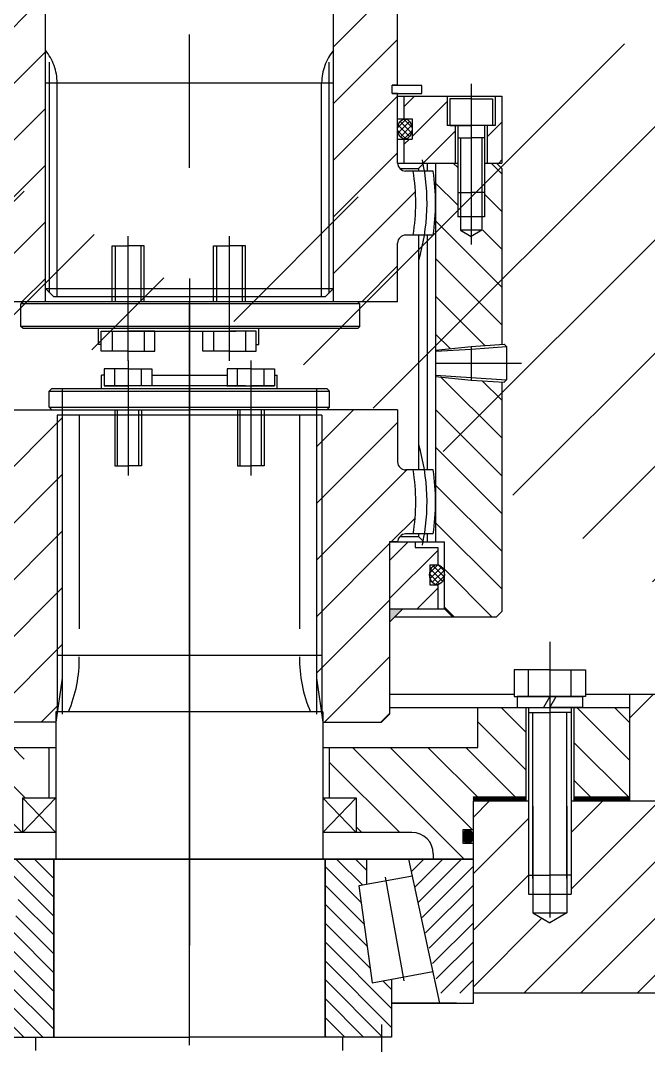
# Model space of a CAD drawing. Header units: millimetres. Extents: x 0 to 8400, y -232 to 5940.
# Drawn here: x 3900.8 to 4136.1, y 3580.1 to 3964.2 of the extents above; entities that cross this region are included whole.
import ezdxf

# ---------------------------------------------------------------- set-up
doc = ezdxf.new("R2010")
doc.units = ezdxf.units.MM
doc.header["$LTSCALE"] = 200
for name, pattern in [('F', [0.75, 0.5, -0.25]), ('G', [2, 1.25, -0.25, 0.25, -0.25]), ('K', [2.5, 1.25, -0.25, 0.25, -0.25, 0.25, -0.25])]:
    doc.linetypes.add(name, pattern=pattern)
for name, color, linetype in [('01', 7, 'Continuous'), ('02', 1, 'Continuous'), ('04', 2, 'F'), ('05', 4, 'G'), ('07', 6, 'K'), ('08', 1, 'Continuous'), ('11', 3, 'Continuous'), ('INTE_THICK', 7, 'Continuous'), ('THICK', 7, 'Continuous'), ('THIN', 1, 'Continuous')]:
    doc.layers.add(name, color=color, linetype=linetype)

# ---------------------------------------------------------------- blocks, each defined once
blk = doc.blocks.new('*U81', base_point=(-3575.81, 5317.09))
at = {"layer": '01'}
for p, q in [((-3582.21, 5317.09), (-3582.21, 5277.09)), ((-3569.41, 5317.09), (-3569.41, 5277.09)), ((-3567.81, 5284.09), (-3583.81, 5284.09)), ((-3569.41, 5277.09), (-3582.21, 5277.09)), ((-3582.21, 5277.09), (-3575.81, 5273.4)), ((-3569.41, 5277.09), (-3575.81, 5273.4))]:
    blk.add_line(p, q, dxfattribs=at)
at = {"layer": '02'}
for p, q in [((-3583.81, 5317.09), (-3583.81, 5284.09)), ((-3567.81, 5317.09), (-3567.81, 5284.09))]:
    blk.add_line(p, q, dxfattribs=at)
blk = doc.blocks.new('01001')
at = {"layer": '02', "linetype": 'Continuous'}
h = blk.add_hatch(dxfattribs=at)
h.set_pattern_fill('_USER', color=1, scale=10, angle=135, style=0, pattern_type=0)
h.set_pattern_definition([(135, (4698.081, -304.572), (-7.071068, -7.071068), [])])
h.paths.add_polyline_path([(9001.36, 3409.28), (9022.36, 3409.28), (9022.36, 3443.96), (9001.36, 3443.96)])
h.paths.add_polyline_path([(9052.62, 3409.28), (9060, 3409.28), (9060, 3398.54), (9060.28, 3398.13), (9064, 3398.13), (9064, 3393.13), (9060, 3393.13), (9060, 3387.13), (9075, 3387.13), (9075, 3388.85, -0.424608), (9082.99, 3397.13), (9103.86, 3397.13), (9103.86, 3410.13), (9108.37, 3410.13), (9103.33, 3428.96), (9058.36, 3428.96), (9058.36, 3443.96), (9040.36, 3443.96), (9040.36, 3427.15)])
h.paths.add_polyline_path([(9052.62, 3409.28), (9040.36, 3427.15), (9040.36, 3409.28)], flags=16)
h.paths.add_polyline_path([(9218.86, 3428.96), (9218.86, 3410.13), (9228.86, 3410.13), (9228.86, 3397.13), (9249.72, 3397.13, -0.414214), (9257.72, 3389.13), (9257.72, 3387.13), (9272.72, 3387.13), (9272.72, 3393.13), (9268.72, 3393.13), (9268.72, 3398.13), (9272.72, 3398.13), (9272.72, 3408.96), (9292.36, 3408.96), (9292.36, 3443.96), (9274.36, 3443.96), (9274.36, 3428.96)])
h.paths.add_polyline_path([(9310.36, 3410.46), (9331.36, 3410.46), (9331.36, 3443.96), (9310.36, 3443.96)])
h.paths.add_polyline_path([(9103.02, 3394.54), (9118.19, 3394.54), (9118.19, 3414.23), (9103.02, 3414.23)], flags=9)
h.paths.add_polyline_path([(9079.81, 3410.2), (9094.98, 3410.2), (9094.98, 3429.89), (9079.81, 3429.89)], flags=24)
h.paths.add_polyline_path([(9054.95, 3386.47), (9070.12, 3386.47), (9070.12, 3406.16), (9054.95, 3406.16)], flags=9)
at = {"layer": '02'}
h = blk.add_hatch(dxfattribs=at)
h.set_pattern_fill('_USER', color=256, scale=0.1, angle=45, style=0, pattern_type=0)
h.set_pattern_definition([(45, (4698.08127, -714.16653), (-0.0707106781, 0.0707106781), [])])
h.paths.add_polyline_path([(9292.36, 3408.96), (9292.36, 3410.46), (9272.72, 3410.46), (9272.72, 3408.96)])
h.paths.add_polyline_path([(9331.36, 3408.96), (9331.36, 3410.46), (9310.36, 3410.46), (9310.36, 3408.96)])
at = {"layer": '02', "linetype": 'Continuous'}
h = blk.add_hatch(dxfattribs=at)
h.set_pattern_fill('_USER', color=1, scale=15, angle=45, style=0, pattern_type=0)
h.set_pattern_definition([(45, (4698.081, -712.992), (-10.6066, 10.6066), [])])
h.paths.add_polyline_path([(9309.36, 3408.96), (9309.36, 3379.88), (9309.36, 3373.96), (9307.76, 3373.96), (9307.76, 3366.96), (9301.36, 3363.26), (9294.96, 3366.96), (9294.96, 3373.96), (9293.36, 3373.96), (9293.36, 3406.96), (9293.36, 3408.96), (9272.72, 3408.96), (9272.72, 3387.13), (9272.72, 3336.96), (9561.65, 3336.96), (9561.65, 3408.96), (9542.15, 3408.96), (9542.15, 3380.38), (9542.15, 3373.28), (9540.55, 3373.28), (9540.55, 3366.28), (9534.15, 3362.59), (9527.75, 3366.28), (9527.75, 3373.28), (9526.15, 3373.28), (9526.15, 3396.28), (9526.15, 3408.96)])
at = {"layer": '02'}
h = blk.add_hatch(dxfattribs=at)
h.set_pattern_fill('_USER', color=256, scale=0.1, angle=45, style=0, pattern_type=0)
h.set_pattern_definition([(45, (4698.08127, -712.99153), (-0.0707106781, 0.0707106781), [])])
edge = h.paths.add_edge_path()
edge.add_ellipse((9270.72, 3395.63), major_axis=(0, 2.5), ratio=0.8, start_angle=180, end_angle=270)
edge.add_ellipse((9270.72, 3395.63), major_axis=(0, 2.5), ratio=0.8, start_angle=270, end_angle=360)
edge.add_ellipse((9270.72, 3395.63), major_axis=(0, 2.5), ratio=0.8, start_angle=0, end_angle=90)
edge.add_ellipse((9270.72, 3395.63), major_axis=(0, 2.5), ratio=0.8, start_angle=90, end_angle=180)
at = {"layer": '02', "ltscale": 0.8}
h = blk.add_hatch(dxfattribs=at)
h.set_pattern_fill('_USER', color=256, scale=5, angle=135, style=0, pattern_type=0)
h.set_pattern_definition([(45, (5725.551, -1910.1335), (3.535534, -3.535534), [])])
h.paths.add_polyline_path([(9248.47, 3387.13), (9272.72, 3387.13), (9272.72, 3336.96), (9260.01, 3336.96)])
h.paths.add_polyline_path([(9060, 3387.13), (9084.25, 3387.13), (9072.71, 3336.96), (9060, 3336.96)])
at = {"layer": '02', "linetype": 'Continuous', "ltscale": 0.8}
h = blk.add_hatch(dxfattribs=at)
h.set_pattern_fill('_USER', color=1, scale=5, angle=45, style=0, pattern_type=0)
h.set_pattern_definition([(135, (5725.551, -1910.1335), (3.535534, 3.535534), [])])
h.paths.add_polyline_path([(9217.16, 3387.13), (9232.67, 3387.13), (9232.67, 3377.59), (9229.81, 3377.06), (9234.76, 3340.82), (9242.1, 3342.17), (9242.1, 3320.46), (9217.16, 3320.46)])
h.paths.add_polyline_path([(9115.56, 3320.46), (9090.62, 3320.46), (9090.62, 3342.17), (9097.97, 3340.82), (9102.91, 3377.06), (9100.05, 3377.59), (9100.05, 3387.13), (9115.56, 3387.13)])
at = {"layer": '02', "linetype": 'Continuous'}
h = blk.add_hatch(dxfattribs=at)
h.set_pattern_fill('_USER', color=1, scale=20, angle=135, style=0, pattern_type=0)
h.set_pattern_definition([(135, (4698.081, -712.992), (-14.142136, -14.142136), [])])
h.paths.add_polyline_path([(9398.1, 3297.46), (9311.36, 3297.46, -0.414214), (9296.36, 3312.46), (9252.86, 3312.46), (9252.86, 3178.46), (9296.36, 3178.46, -0.414214), (9311.36, 3193.46), (9398.1, 3193.46)])
h.paths.add_polyline_path([(9656.86, 3372.46), (9599.75, 3372.46), (9599.75, 3332.96), (9582.86, 3332.96), (9582.86, 3327.46, -0.414214), (9552.86, 3297.46), (9478.1, 3297.46), (9478.1, 3193.46), (9552.86, 3193.46, -0.414214), (9582.86, 3163.46), (9582.86, 3157.96), (9599.75, 3157.96), (9599.75, 3154.47), (9599.75, 3118.46), (9642.86, 3118.46), (9642.86, 3213.46), (9656.86, 3213.46)])
h.paths.add_polyline_path([(9997.62, 3297.46), (9922.86, 3297.46, -0.414214), (9892.86, 3327.46), (9892.86, 3332.96), (9875.97, 3332.96), (9875.97, 3369.47), (9875.97, 3372.46), (9818.86, 3372.46), (9818.86, 3213.46), (9832.86, 3213.46), (9832.86, 3118.46), (9875.97, 3118.46), (9875.97, 3157.96), (9892.86, 3157.96), (9892.86, 3163.46, -0.414214), (9922.86, 3193.46), (9997.62, 3193.46)])
h.paths.add_polyline_path([(10226.63, 3312.96), (10179.35, 3312.96, -0.424013), (10164.36, 3297.46), (10077.62, 3297.46), (10077.62, 3193.46), (10164.36, 3193.46, -0.424013), (10179.35, 3177.96), (10222.44, 3177.96), (10226.63, 3181.79)])
h.paths.add_polyline_path([(10109.72, 3225.53), (10109.72, 3265.38), (10145.72, 3265.38), (10145.72, 3225.53)], flags=24)
h.paths.add_polyline_path([(10102.18, 3265.84), (10117.36, 3265.84), (10117.36, 3285.53), (10102.18, 3285.53)], flags=24)
at = {"layer": '01', "color": 7, "linetype": 'Continuous', "ltscale": 0.8}
for p, q in [((9215.94, 3553.46), (9116.78, 3553.46)), ((9116.36, 3442.28), (9116.36, 3387.13)), ((9216.37, 3442.28), (9216.37, 3387.13)), ((9241.36, 3443.96), (9331.36, 3443.96)), ((9274.36, 3428.96), (9274.36, 3443.96)), ((9331.36, 3408.96), (9331.36, 3443.96)), ((9058.36, 3428.96), (9116.36, 3428.96)), ((9113.86, 3410.13), (9113.86, 3428.96)), ((9216.37, 3428.96), (9274.36, 3428.96)), ((9218.86, 3410.13), (9218.86, 3428.96)), ((9272.72, 3387.13), (9272.72, 3408.96)), ((9272.72, 3408.96), (9293.36, 3408.96)), ((9272.72, 3408.96), (9293.36, 3408.96)), ((9309.36, 3408.96), (9561.65, 3408.96)), ((9309.36, 3408.96), (9331.36, 3408.96)), ((9116.35, 3397.13), (9082.99, 3397.13)), ((9249.72, 3397.13), (9216.36, 3397.13)), ((9272.72, 3398.13), (9268.72, 3398.13)), ((9268.72, 3398.13), (9268.72, 3393.13)), ((9268.72, 3393.13), (9272.72, 3393.13)), ((9060, 3387.13), (9272.72, 3387.13))]:
    blk.add_line(p, q, dxfattribs=at)
at = {"layer": '01', "ltscale": 0.8}
for p, q in [((9116.78, 3553.46), (9116.78, 3442.28)), ((9215.94, 3553.46), (9215.94, 3442.28)), ((9301.36, 3458.06), (9287.99, 3458.06)), ((9287.99, 3458.06), (9287.99, 3448.06)), ((9293.36, 3448.06), (9293.36, 3458.06)), ((9301.36, 3458.06), (9314.74, 3458.06)), ((9309.36, 3448.06), (9309.36, 3458.06)), ((9314.74, 3458.06), (9314.74, 3448.06)), ((9287.99, 3448.06), (9301.36, 3448.06)), ((9301.36, 3448.06), (9289.16, 3448.06)), ((9289.16, 3448.06), (9289.16, 3443.96)), ((9301.36, 3448.06), (9298.99, 3443.96)), ((9301.36, 3443.96), (9303.73, 3448.06)), ((9301.36, 3448.06), (9313.56, 3448.06)), ((9314.74, 3448.06), (9301.36, 3448.06)), ((9313.56, 3448.06), (9313.56, 3443.96)), ((9216.37, 3442.28), (9116.36, 3442.28)), ((9289.16, 3443.96), (9301.36, 3443.96)), ((9292.36, 3443.96), (9292.36, 3408.96)), ((9293.36, 3443.96), (9293.36, 3379.88)), ((9293.36, 3442.06), (9301.36, 3442.06)), ((9313.56, 3443.96), (9301.36, 3443.96)), ((9309.36, 3442.06), (9301.36, 3442.06)), ((9309.36, 3443.96), (9309.36, 3379.88)), ((9310.36, 3443.96), (9310.36, 3408.96)), ((9218.86, 3419.66), (9218.86, 3426.96)), ((9113.86, 3418.48), (9113.86, 3425.78)), ((9272.72, 3333.16), (9272.72, 3406.96)), ((9272.72, 3387.13), (9272.72, 3402.13)), ((9257.72, 3389.13), (9257.72, 3387.13)), ((9272.72, 3387.13), (9060, 3387.13)), ((9115.56, 3320.46), (9115.56, 3387.13)), ((9115.56, 3387.13), (9115.56, 3320.46)), ((9217.16, 3387.13), (9217.16, 3320.46)), ((9217.16, 3320.46), (9217.16, 3387.13)), ((9232.67, 3387.13), (9232.67, 3377.59)), ((9248.47, 3387.13), (9260.01, 3333.16)), ((9249.94, 3380.74), (9229.81, 3377.06)), ((9293.36, 3381.06), (9301.36, 3381.06)), ((9309.36, 3381.06), (9301.36, 3381.06)), ((9229.81, 3377.06), (9234.76, 3340.82)), ((9234.76, 3340.82), (9257.49, 3344.98)), ((9242.1, 3342.17), (9242.1, 3320.46)), ((9561.65, 3336.96), (9272.72, 3336.96)), ((9242.1, 3333.16), (9272.72, 3333.16)), ((9266.36, 3333.16), (9242.1, 3333.16)), ((9090.62, 3320.46), (9166.36, 3320.46)), ((9092.61, 3320.46), (9166.36, 3320.46)), ((9108.86, 3315.46), (9108.86, 3320.46)), ((9242.1, 3320.46), (9166.36, 3320.46)), ((9240.11, 3320.46), (9166.36, 3320.46)), ((9223.86, 3315.46), (9223.86, 3320.46))]:
    blk.add_line(p, q, dxfattribs=at)
at = {"layer": '01'}
for p, q in [((9103.86, 3410.13), (9103.86, 3397.13)), ((9103.86, 3410.13), (9116.36, 3410.13)), ((9216.37, 3410.13), (9228.86, 3410.13)), ((9228.86, 3410.13), (9228.86, 3397.13))]:
    blk.add_line(p, q, dxfattribs=at)
at = {"layer": '01', "ltscale": 0.8}
blk.add_arc((9249.72, 3389.13), 8, 0, 90, dxfattribs=at)
at = {"layer": '02', "color": 1, "linetype": 'Continuous', "ltscale": 0.8}
blk.add_line((9215.94, 3463.46), (9116.78, 3463.46), dxfattribs=at)
at = {"layer": '02', "ltscale": 0.8}
for p, q in [((9294.96, 3379.88), (9294.96, 3442.06)), ((9307.76, 3379.88), (9307.76, 3442.06))]:
    blk.add_line(p, q, dxfattribs=at)
at = {"layer": '02'}
for p, q in [((9272.72, 3410.46), (9292.36, 3410.46)), ((9310.36, 3410.46), (9331.36, 3410.46))]:
    blk.add_line(p, q, dxfattribs=at)
at = {"layer": '04', "color": 2, "linetype": 'F', "ltscale": 0.8}
for p, q in [((9125.11, 3553.46), (9125.11, 3463.46)), ((9207.61, 3553.46), (9207.61, 3463.46))]:
    blk.add_line(p, q, dxfattribs=at)
for centre, start, end in [((9074.28, 3462.23), 336.8891, 0.822), ((9258.44, 3462.23), 179.178, 203.1109)]:
    blk.add_arc(centre, 50.83, start, end, dxfattribs=at)
at = {"layer": '05', "color": 4, "linetype": 'G'}
blk.add_line((9166.36, 3604.74), (9166.36, 3075.18), dxfattribs=at)
at = {"layer": '05', "color": 4, "linetype": 'G', "ltscale": 0.8}
for p, q in [((9118.74, 3563.1), (9118.74, 3441.48)), ((9213.99, 3563.53), (9213.99, 3441.48)), ((9301.36, 3448.81), (9301.36, 3395.34)), ((9238.33, 3325.11), (9238.33, 3163.46))]:
    blk.add_line(p, q, dxfattribs=at)
at = {"layer": '05', "ltscale": 0.8}
for p, q in [((9301.36, 3465.63), (9301.36, 3377.51)), ((9301.36, 3450.15), (9301.36, 3441.86)), ((9166.36, 3317.46), (9166.36, 3394.96)), ((9239.62, 3380.31), (9246.7, 3341.56))]:
    blk.add_line(p, q, dxfattribs=at)
at = {"layer": '11', "color": 3, "linetype": 'Continuous'}
for p, q in [((9103.86, 3410.13), (9116.35, 3397.13)), ((9116.36, 3410.13), (9103.86, 3397.13)), ((9216.37, 3410.13), (9228.86, 3397.13)), ((9228.86, 3410.13), (9216.37, 3397.13))]:
    blk.add_line(p, q, dxfattribs=at)
at = {"layer": '11', "color": 3, "linetype": 'Continuous', "ltscale": 0.8, "extrusion": (0, 0, -1)}
blk.add_ellipse((9270.72, 3395.63), major_axis=(0, 2.5), ratio=0.8, dxfattribs=at)
at = {"layer": '01', "ltscale": 0.8, "xscale": -1}
blk.add_blockref('*U81', (9301.36, 3406.96), dxfattribs=at)
blk = doc.blocks.new('*U91', base_point=(258.13, 456.8))
at = {"layer": '01'}
for p, q in [((278.13, 461.8), (278.13, 451.8)), ((257.96, 460.8), (283.13, 460.8)), ((283.13, 460.8), (283.13, 452.8)), ((283.13, 460.8), (285.44, 456.8)), ((283.13, 452.8), (285.44, 456.8)), ((257.96, 452.8), (283.13, 452.8))]:
    blk.add_line(p, q, dxfattribs=at)
at = {"layer": '02'}
for p, q in [((257.96, 461.8), (278.13, 461.8)), ((257.96, 451.8), (278.13, 451.8))]:
    blk.add_line(p, q, dxfattribs=at)
at = {"layer": '05'}
blk.add_line((255.13, 456.8), (288.44, 456.8), dxfattribs=at)

msp = doc.modelspace()

# ---------------------------------------------------------------- hatches: boundary and pattern name
at = {"layer": '02'}
h = msp.add_hatch(dxfattribs=at)
h.set_pattern_fill('_USER', color=256, scale=30, angle=45, style=0, pattern_type=0)
h.set_pattern_definition([(45, (1833.553, 2595.263), (-21.2132, 21.2132), [])])
h.paths.add_polyline_path([(4164.0981, 4045.7518), (4191.5981, 4045.7518), (4191.5981, 4051.7518), (4314.0981, 4051.7518), (4314.0981, 4011.7518), (4164.0981, 4011.7518)])
h.paths.add_polyline_path([(4129.0981, 3711.7518), (4281.1767, 3711.7518), (4281.1767, 3671.7518), (4129.0981, 3671.7518)])
h.paths.add_polyline_path([(3663.0981, 3711.7518), (3799.0981, 3711.7518), (3799.0981, 3671.7518), (3663.0981, 3671.7518)])
h.paths.add_polyline_path([(3611.5981, 3711.7518), (3630.0981, 3711.7518), (3630.0981, 3671.7518), (3611.5981, 3671.7518)])
h.paths.add_polyline_path([(3593.0981, 4051.7518), (3593.0981, 4011.7518), (3764.0981, 4011.7518), (3764.0981, 4045.7518), (3736.5981, 4045.7518), (3736.5981, 4051.7518)])
edge = h.paths.add_edge_path()
edge.add_line((4205.0981, 3711.7518), (4205.0981, 4011.7518))
edge.add_line((4225.0981, 3711.7518), (4225.0981, 4011.7518))
edge.add_line((3703.0981, 3711.7518), (3703.0981, 4011.7518))
edge.add_line((3723.0981, 3711.7518), (3723.0981, 4011.7518))
at = {"layer": '02', "linetype": 'Continuous'}
h = msp.add_hatch(dxfattribs=at)
h.set_pattern_fill('_USER', color=1, scale=15, angle=45, style=0, pattern_type=0)
h.set_pattern_definition([(45, (1645.617, -2300.228), (-10.606602, 10.606602), [])])
h.paths.add_polyline_path([(3886.0981, 3910.7522, -0.41421356), (3883.0981, 3907.7522), (3880.308, 3907.7522, 0.08415731), (3880.308, 3883.7522), (3883.0981, 3883.7522, -0.41421356), (3886.0981, 3880.7522), (3886.0981, 3858.7518), (3910.1231, 3858.7518), (3910.1231, 3970.7518), (3889.0981, 3970.7518), (3886.0981, 3967.7518), (3886.0981, 3939.9522), (3888.0981, 3939.9522), (3888.0981, 3936.7522), (3886.0981, 3936.7522)])
h.paths.add_polyline_path([(4018.0731, 3858.7518), (4042.0981, 3858.7518), (4042.0981, 3880.7522, -0.41421356), (4045.0981, 3883.7522), (4047.8882, 3883.7522, 0.08415731), (4047.8882, 3907.7522), (4045.0981, 3907.7522, -0.41421356), (4042.0981, 3910.7522), (4042.0981, 3936.7522), (4040.0981, 3936.7522), (4040.0981, 3939.7522), (4040.0981, 3939.9522), (4042.0981, 3939.9522), (4042.0981, 3967.7518), (4039.0981, 3970.7518), (4018.0731, 3970.7518)])
h = msp.add_hatch(dxfattribs=at)
h.set_pattern_fill('_USER', color=1, scale=10, angle=45, style=0, pattern_type=0)
h.set_pattern_definition([(45, (589.964, 392.487), (-7.071068, 7.071068), [])])
h.paths.add_polyline_path([(4060.5981, 3924.7522), (4060.5981, 3935.7522), (4044.5981, 3935.7522), (4044.5981, 3927.2522), (4047.4981, 3927.2522), (4047.4981, 3919.7522), (4044.5981, 3919.7522), (4044.5981, 3910.7522), (4058.0981, 3910.7522), (4063.5981, 3910.7522), (4063.5981, 3924.7522), (4061.5981, 3924.7522)])
h.paths.add_polyline_path([(4081.0981, 3935.7522), (4078.5981, 3935.7522), (4078.5981, 3924.7522), (4075.5981, 3924.7522), (4075.5981, 3910.7522), (4081.0981, 3910.7522)])
h.paths.add_polyline_path([(3867.5981, 3924.7522), (3864.5981, 3924.7522), (3864.5981, 3910.7522), (3883.5981, 3910.7522), (3883.5981, 3919.7522), (3880.6981, 3919.7522), (3880.6981, 3927.2522), (3883.5981, 3927.2522), (3883.5981, 3935.7522), (3867.5981, 3935.7522)])
h.paths.add_polyline_path([(3852.5981, 3924.7522), (3850.5981, 3924.7522), (3849.5981, 3924.7522), (3849.5981, 3935.7522), (3847.0981, 3935.7522), (3847.0981, 3910.7522), (3852.5981, 3910.7522)])
h = msp.add_hatch(dxfattribs=at)
h.set_pattern_fill('ANSI37', color=1, scale=0.5, angle=-90, style=0)
h.set_pattern_definition([(315, (3634.0022, 4162.5488), (1.122532, 1.122532), []), (45, (3634.0022, 4162.5488), (-1.122532, 1.122532), [])])
edge = h.paths.add_edge_path()
edge.add_ellipse((4044.7981, 3923.5022), major_axis=(0, 3.75), ratio=0.72, start_angle=0, end_angle=360)
h = msp.add_hatch(dxfattribs=at)
h.set_pattern_fill('_USER', color=1, scale=10, angle=315, style=0, pattern_type=0)
h.set_pattern_definition([(315, (589.964, 397.487), (7.071068, 7.071068), [])])
h.paths.add_polyline_path([(4064.5981, 3910.7522), (4056.2981, 3910.7522), (4056.2981, 3840.6802), (4069.6485, 3842.0569), (4081.0981, 3842.8305), (4081.0981, 3908.7522), (4079.0981, 3910.7522), (4074.5981, 3910.7522), (4074.5981, 3885.5869), (4073.5981, 3885.5869), (4065.5981, 3880.9681), (4065.5981, 3890.5869), (4064.5981, 3890.5869)])
edge = h.paths.add_edge_path()
edge.add_line((4081.0981, 3828.673), (4069.6485, 3829.4467))
edge.add_line((4069.6485, 3829.4467), (4056.2981, 3830.8234))
edge.add_line((4056.2981, 3830.8234), (4056.2981, 3768.7518))
edge.add_line((4056.2981, 3768.7518), (4057.0981, 3768.7518))
edge.add_line((4057.0981, 3768.7518), (4059.5981, 3768.7518))
edge.add_line((4059.5981, 3768.7518), (4059.5981, 3756.8413))
edge.add_ellipse((4056.8481, 3756.5018), major_axis=(0, 3.75), ratio=0.7363574, start_angle=264.805571, end_angle=275.194429, ccw=False)
edge.add_ellipse((4056.8481, 3756.5018), major_axis=(0, 3.75), ratio=0.7363574, start_angle=275.194429, end_angle=624.805571)
edge.add_line((4059.5981, 3756.1623), (4059.5981, 3743.7518))
edge.add_line((4059.5981, 3743.7518), (4062.5981, 3740.7518))
edge.add_line((4062.5981, 3740.7518), (4079.0981, 3740.7518))
edge.add_line((4079.0981, 3740.7518), (4081.0981, 3742.7518))
edge.add_line((4081.0981, 3742.7518), (4081.0981, 3828.673))
h.paths.add_polyline_path([(3871.8981, 3910.7522), (3863.5981, 3910.7522), (3863.5981, 3899.7522), (3863.5981, 3885.5869), (3862.5981, 3885.5869), (3854.5981, 3880.9681), (3854.5981, 3890.5869), (3853.5981, 3890.5869), (3853.5981, 3910.7522), (3849.0981, 3910.7522), (3847.0981, 3908.7522), (3847.0981, 3842.8305), (3858.5477, 3842.0569), (3871.8981, 3840.6802)])
edge = h.paths.add_edge_path()
edge.add_line((3858.5477, 3829.4467), (3847.0981, 3828.673))
edge.add_line((3847.0981, 3828.673), (3847.0981, 3742.7518))
edge.add_line((3847.0981, 3742.7518), (3849.0981, 3740.7518))
edge.add_line((3849.0981, 3740.7518), (3865.5981, 3740.7518))
edge.add_line((3865.5981, 3740.7518), (3868.5981, 3743.7518))
edge.add_line((3868.5981, 3743.7518), (3868.5981, 3756.1623))
edge.add_ellipse((3871.3481, 3756.5018), major_axis=(0, 3.75), ratio=0.7363574, start_angle=84.805571, end_angle=95.194429, ccw=False)
edge.add_ellipse((3871.3481, 3756.5018), major_axis=(0, 3.75), ratio=0.7363574, start_angle=-264.805571, end_angle=84.805571)
edge.add_line((3868.5981, 3756.8413), (3868.5981, 3768.7518))
edge.add_line((3868.5981, 3768.7518), (3871.8981, 3768.7518))
edge.add_line((3871.8981, 3768.7518), (3871.8981, 3830.8234))
edge.add_line((3871.8981, 3830.8234), (3858.5477, 3829.4467))
h = msp.add_hatch(dxfattribs=at)
h.set_pattern_fill('_USER', color=1, scale=15, angle=45, style=0, pattern_type=0)
h.set_pattern_definition([(45, (1645.617, -2295.228), (-10.606602, 10.606602), [])])
h.paths.add_polyline_path([(3916.4731, 3818.2518), (3886.0981, 3818.2518), (3886.0981, 3798.7518, -0.41421356), (3883.0981, 3795.7518), (3880.308, 3795.7518, 0.08415731), (3880.308, 3771.7518), (3883.0981, 3771.7518, -0.41421356), (3886.0981, 3768.7518), (3889.0981, 3768.7518), (3889.0981, 3743.7518), (3889.0981, 3704.2518), (3892.0981, 3701.2518), (3914.0981, 3701.2518), (3916.4731, 3717.7688)])
h.paths.add_polyline_path([(4011.7231, 3717.7688), (4014.0981, 3701.2518), (4036.0981, 3701.2518), (4039.0981, 3704.2518), (4039.0981, 3768.7518), (4042.0981, 3768.7518, -0.41421356), (4045.0981, 3771.7518), (4047.8882, 3771.7518, 0.08415731), (4047.8882, 3795.7518), (4045.0981, 3795.7518, -0.41421356), (4042.0981, 3798.7518), (4042.0981, 3818.2518), (4011.7231, 3818.2518)])
h = msp.add_hatch(dxfattribs=at)
h.set_pattern_fill('_USER', color=1, scale=10, angle=45, style=0, pattern_type=0)
h.set_pattern_definition([(45, (589.964, 397.487), (-7.071068, 7.071068), [])])
edge = h.paths.add_edge_path()
edge.add_line((3889.0981, 3768.7518), (3886.0981, 3768.7518))
edge.add_line((3886.0981, 3768.7518), (3879.5981, 3768.7518))
edge.add_line((3879.5981, 3768.7518), (3879.5981, 3766.7518))
edge.add_line((3879.5981, 3766.7518), (3871.0981, 3766.7518))
edge.add_line((3871.0981, 3766.7518), (3871.0981, 3760.2518))
edge.add_line((3871.0981, 3760.2518), (3874.0981, 3760.2518))
edge.add_line((3874.0981, 3760.2518), (3874.0981, 3756.8413))
edge.add_ellipse((3871.3481, 3756.5018), major_axis=(0, 3.75), ratio=0.7363574, start_angle=264.805571, end_angle=275.194429, ccw=False)
edge.add_ellipse((3871.3481, 3756.5018), major_axis=(0, 3.75), ratio=0.7363574, start_angle=180, end_angle=264.805571)
edge.add_line((3874.0981, 3756.1623), (3874.0981, 3752.7518))
edge.add_line((3874.0981, 3752.7518), (3871.0981, 3752.7518))
edge.add_line((3871.0981, 3752.7518), (3871.0981, 3743.7518))
edge.add_line((3871.0981, 3743.7518), (3889.0981, 3743.7518))
edge.add_line((3889.0981, 3743.7518), (3889.0981, 3768.7518))
edge = h.paths.add_edge_path()
edge.add_line((4054.0981, 3756.8413), (4054.0981, 3760.2518))
edge.add_line((4054.0981, 3760.2518), (4057.0981, 3760.2518))
edge.add_line((4057.0981, 3760.2518), (4057.0981, 3766.7518))
edge.add_line((4057.0981, 3766.7518), (4048.5981, 3766.7518))
edge.add_line((4048.5981, 3766.7518), (4048.5981, 3768.7518))
edge.add_line((4048.5981, 3768.7518), (4039.0981, 3768.7518))
edge.add_line((4039.0981, 3768.7518), (4039.0981, 3743.7518))
edge.add_line((4039.0981, 3743.7518), (4057.0981, 3743.7518))
edge.add_line((4057.0981, 3743.7518), (4057.0981, 3752.7518))
edge.add_line((4057.0981, 3752.7518), (4054.0981, 3752.7518))
edge.add_line((4054.0981, 3752.7518), (4054.0981, 3756.1623))
edge.add_ellipse((4056.8481, 3756.5018), major_axis=(0, 3.75), ratio=0.7363574, start_angle=84.805571, end_angle=95.194429, ccw=False)
edge.add_ellipse((4056.8481, 3756.5018), major_axis=(0, 3.75), ratio=0.7363574, start_angle=0, end_angle=84.805571)
h = msp.add_hatch(dxfattribs=at)
h.set_pattern_fill('ANSI37', color=1, scale=0.5, angle=-90, style=0)
h.set_pattern_definition([(315, (3634.0022, 4147.5484), (1.122532, 1.122532), []), (45, (3634.0022, 4147.5484), (-1.122532, 1.122532), [])])
edge = h.paths.add_edge_path()
edge.add_line((4059.5981, 3756.1623), (4059.5981, 3756.8413))
edge.add_ellipse((4056.8481, 3756.5018), major_axis=(0, 3.75), ratio=0.7363574, start_angle=275.194429, end_angle=444.805571)
edge.add_line((4054.0981, 3756.8413), (4054.0981, 3756.1623))
edge.add_ellipse((4056.8481, 3756.5018), major_axis=(0, 3.75), ratio=0.7363574, start_angle=95.194429, end_angle=264.805571)
msp.add_hatch(color=1, dxfattribs=at).paths.add_polyline_path([(4044.0981, 3743.7518), (4039.0981, 3743.7518), (4039.0981, 3738.7518)])

# ---------------------------------------------------------------- linework, layer by layer
for p, q in [((4042.0981, 3939.9522), (4042.0981, 3977.7518)), ((4040.0981, 3936.7522), (4040.0981, 3939.9522)), ((4042.0981, 3910.7522), (4042.0981, 3936.7522)), ((4042.0981, 3910.7522), (4064.5981, 3910.7522)), ((4051.8981, 3910.7522), (4049.8981, 3908.7522)), ((4056.2981, 3910.7522), (4056.2981, 3768.7518)), ((4074.5981, 3910.7522), (4079.0981, 3910.7522)), ((4079.0981, 3910.7522), (4081.0981, 3908.7522)), ((4042.862, 3908.7522), (4049.8981, 3908.7522)), ((4049.8981, 3908.7522), (4049.8981, 3907.7522)), ((4081.0981, 3908.7522), (4081.0981, 3842.8305)), ((4049.8981, 3883.7522), (4049.8981, 3795.7518)), ((4042.0981, 3858.7518), (4042.0981, 3880.7522)), ((4081.0981, 3828.673), (4081.0981, 3742.7518)), ((4042.0981, 3818.2518), (4042.0981, 3798.7518)), ((4049.8981, 3771.7518), (4049.8981, 3770.7518)), ((4039.0981, 3768.7518), (4039.0981, 3704.2518)), ((4039.0981, 3768.7518), (4059.5981, 3768.7518)), ((4042.0981, 3768.7518), (4042.0981, 3768.7518)), ((4042.862, 3770.7518), (4049.8981, 3770.7518)), ((4048.5981, 3768.7518), (4048.5981, 3766.7518)), ((4051.8981, 3768.7518), (4049.8981, 3770.7518)), ((4059.5981, 3743.7518), (4059.5981, 3768.7518)), ((4048.5981, 3766.7518), (4057.0981, 3766.7518)), ((4044.0981, 3743.7518), (4039.0981, 3738.7518)), ((4081.0981, 3742.7518), (4079.0981, 3740.7518)), ((4041.0981, 3740.7518), (4079.0981, 3740.7518)), ((4036.0981, 3701.2518), (4039.0981, 3704.2518))]:
    msp.add_line(p, q)
for centre, start, end in [((4045.0981, 3910.7522), 180, 270), ((4045.0981, 3880.7522), 90, 180), ((4045.0981, 3798.7518), 180, 270), ((4045.0981, 3768.7518), 90, 180)]:
    msp.add_arc(centre, 3, start, end)
for centre, ratio in [((4044.7981, 3923.5022), 0.72), ((4056.8481, 3756.5018), 0.7363574)]:
    msp.add_ellipse(centre, major_axis=(0, 3.75), ratio=ratio)
at = {"layer": '01', "color": 7, "linetype": 'Continuous'}
for p, q in [((4042.0981, 3939.9522), (4040.0981, 3939.9522)), ((4042.0981, 3936.7522), (4040.0981, 3936.7522)), ((4042.0981, 3858.7518), (3886.0981, 3858.7518)), ((3901.7856, 3858.7518), (3900.9856, 3857.9518)), ((4027.9856, 3857.9518), (3900.9856, 3857.9518)), ((3900.9856, 3849.5518), (3900.9856, 3857.9518)), ((4027.1856, 3858.7518), (4027.9856, 3857.9518)), ((4027.9856, 3849.5518), (4027.9856, 3857.9518)), ((4027.9856, 3849.5518), (3900.9856, 3849.5518)), ((3901.7856, 3848.7518), (3900.9856, 3849.5518)), ((4027.1856, 3848.7518), (3901.7856, 3848.7518)), ((4027.9856, 3849.5518), (4027.1856, 3848.7518)), ((4082.9325, 3841.9545), (4082.9325, 3829.5491)), ((3932.2131, 3831.2518), (3931.2131, 3831.2518)), ((3931.2131, 3826.2518), (3931.2131, 3831.2518)), ((3949.9831, 3831.2518), (3978.2131, 3831.2518)), ((3995.9831, 3831.2518), (3996.9831, 3831.2518)), ((3996.9831, 3826.2518), (3996.9831, 3831.2518)), ((3911.5981, 3825.2518), (3912.5981, 3826.2518)), ((3912.5981, 3826.2518), (4015.5981, 3826.2518)), ((4016.5981, 3825.2518), (4015.5981, 3826.2518)), ((3911.5981, 3825.2518), (4016.5981, 3825.2518)), ((3911.5981, 3819.2518), (3911.5981, 3825.2518)), ((4016.5981, 3819.2518), (4016.5981, 3825.2518)), ((3911.5981, 3819.2518), (4016.5981, 3819.2518)), ((3912.5981, 3818.2518), (3911.5981, 3819.2518)), ((4016.5981, 3819.2518), (4015.5981, 3818.2518)), ((4129.0981, 3671.7518), (4129.0981, 3711.7518))]:
    msp.add_line(p, q, dxfattribs=at)
at = {"layer": '01'}
for p, q in [((4051.1981, 3939.7522), (4040.0981, 3939.7522)), ((4040.0981, 3936.7522), (4040.0981, 3939.7522)), ((4040.0981, 3936.7522), (4051.1981, 3936.7522)), ((4051.1981, 3936.7522), (4051.1981, 3939.7522)), ((4042.0981, 3935.7522), (4081.0981, 3935.7522)), ((4044.5981, 3927.2522), (4044.5981, 3935.7522)), ((4060.5981, 3935.7522), (4060.5981, 3924.7522)), ((4061.5981, 3934.7522), (4061.5981, 3924.7522)), ((4069.5981, 3934.7522), (4061.5981, 3934.7522)), ((4069.5981, 3934.7522), (4077.5981, 3934.7522)), ((4077.5981, 3934.7522), (4077.5981, 3924.7522)), ((4078.5981, 3935.7522), (4078.5981, 3924.7522)), ((4081.0981, 3935.7522), (4081.0981, 3910.7522)), ((4042.0981, 3927.2522), (4047.4981, 3927.2522)), ((4047.4981, 3927.2522), (4047.4981, 3919.7522)), ((4078.5981, 3924.7522), (4060.5981, 3924.7522)), ((4061.5981, 3924.7522), (4069.5981, 3924.7522)), ((4063.5981, 3924.7522), (4063.5981, 3910.7522)), ((4064.5981, 3924.7522), (4064.5981, 3899.7522)), ((4077.5981, 3924.7522), (4069.5981, 3924.7522)), ((4074.5981, 3924.7522), (4074.5981, 3899.7522)), ((4075.5981, 3924.7522), (4075.5981, 3910.7522)), ((4042.0981, 3919.7522), (4047.4981, 3919.7522)), ((4044.5981, 3910.7522), (4044.5981, 3919.7522)), ((4064.5981, 3920.2522), (4069.5981, 3920.2522)), ((4074.5981, 3920.2522), (4069.5981, 3920.2522)), ((4042.0981, 3910.7522), (4058.0981, 3910.7522)), ((4074.5981, 3910.7522), (4081.0981, 3910.7522)), ((4064.5981, 3899.7522), (4069.5981, 3899.7522)), ((4074.5981, 3899.7522), (4069.5981, 3899.7522)), ((3935.0981, 3858.7518), (3935.0981, 3879.7518)), ((3935.0981, 3879.7518), (3941.0981, 3879.7518)), ((3947.0981, 3879.7518), (3941.0981, 3879.7518)), ((3947.0981, 3858.7518), (3947.0981, 3879.7518)), ((3973.0981, 3879.7518), (3979.0981, 3879.7518)), ((3973.0981, 3858.7518), (3973.0981, 3879.7518)), ((3985.0981, 3879.7518), (3979.0981, 3879.7518)), ((3985.0981, 3858.7518), (3985.0981, 3879.7518)), ((3930.0831, 3842.7518), (3930.0831, 3848.7518)), ((3990.1131, 3842.7518), (3990.1131, 3848.7518)), ((3931.0831, 3847.7518), (3941.0981, 3847.7518)), ((3931.0831, 3847.7518), (3941.0981, 3847.7518)), ((3931.0831, 3840.2518), (3931.0831, 3847.7518)), ((3935.0981, 3847.7518), (3935.0981, 3840.2518)), ((3939.1131, 3847.7518), (3981.5981, 3847.7518)), ((3951.1131, 3847.7518), (3941.0981, 3847.7518)), ((3947.0981, 3847.7518), (3947.0981, 3840.2518)), ((3951.1131, 3840.2518), (3951.1131, 3847.7518)), ((3969.0831, 3840.2518), (3969.0831, 3847.7518)), ((3973.0981, 3847.7518), (3973.0981, 3840.2518)), ((3989.1131, 3847.7518), (3979.0981, 3847.7518)), ((3985.0981, 3847.7518), (3985.0981, 3840.2518)), ((3989.1131, 3840.2518), (3989.1131, 3847.7518)), ((3931.0831, 3842.7518), (3930.0831, 3842.7518)), ((3989.1131, 3842.7518), (3990.1131, 3842.7518)), ((4069.6485, 3842.0569), (4081.9348, 3842.8871)), ((4069.6485, 3842.0569), (4069.6485, 3829.4467)), ((4081.9348, 3842.8871), (4082.9325, 3841.9545)), ((3941.0981, 3840.2518), (3931.0831, 3840.2518)), ((3941.0981, 3840.2518), (3951.1131, 3840.2518)), ((3979.0981, 3840.2518), (3969.0831, 3840.2518)), ((3979.0981, 3840.2518), (3989.1131, 3840.2518)), ((3941.0981, 3833.6518), (3932.2131, 3833.6518)), ((3932.2131, 3833.6518), (3932.2131, 3827.2518)), ((3936.0981, 3827.2518), (3936.0981, 3833.6518)), ((3941.0981, 3833.6518), (3949.9831, 3833.6518)), ((3946.0981, 3827.2518), (3946.0981, 3833.6518)), ((3949.9831, 3833.6518), (3949.9831, 3827.2518)), ((3987.0981, 3833.6518), (3978.2131, 3833.6518)), ((3978.2131, 3833.6518), (3978.2131, 3827.2518)), ((3982.0981, 3827.2518), (3982.0981, 3833.6518)), ((3987.0981, 3833.6518), (3995.9831, 3833.6518)), ((3992.0981, 3827.2518), (3992.0981, 3833.6518)), ((3995.9831, 3833.6518), (3995.9831, 3827.2518)), ((4069.6485, 3829.4467), (4081.9348, 3828.6165)), ((4081.9348, 3828.6165), (4082.9325, 3829.5491)), ((3932.2131, 3827.2518), (3941.0981, 3827.2518)), ((3950.0981, 3827.2518), (3932.2131, 3827.2518)), ((3949.9831, 3827.2518), (3941.0981, 3827.2518)), ((3985.0981, 3827.2518), (3949.9831, 3827.2518)), ((3978.0981, 3827.2518), (3995.9831, 3827.2518)), ((3978.2131, 3827.2518), (3987.0981, 3827.2518)), ((3995.9831, 3827.2518), (3987.0981, 3827.2518)), ((3886.0981, 3818.2518), (3964.0981, 3818.2518)), ((3916.4731, 3818.2518), (3916.4731, 3717.7688)), ((3936.0981, 3818.2518), (3936.0981, 3797.2518)), ((3946.0981, 3818.2518), (3946.0981, 3797.2518)), ((4042.0981, 3818.2518), (3964.0981, 3818.2518)), ((3982.0981, 3818.2518), (3982.0981, 3797.2518)), ((3992.0981, 3818.2518), (3992.0981, 3797.2518)), ((4011.7231, 3818.2518), (4011.7231, 3717.7688)), ((3936.0981, 3797.2518), (3941.0981, 3797.2518)), ((3946.0981, 3797.2518), (3941.0981, 3797.2518)), ((3982.0981, 3797.2518), (3987.0981, 3797.2518)), ((3992.0981, 3797.2518), (3987.0981, 3797.2518)), ((4039.0981, 3768.7518), (4039.0981, 3743.7518)), ((4039.0981, 3768.7518), (4057.0981, 3768.7518)), ((4057.0981, 3766.7518), (4057.0981, 3760.2518)), ((4054.0981, 3760.2518), (4057.0981, 3760.2518)), ((4054.0981, 3760.2518), (4054.0981, 3752.7518)), ((4054.0981, 3752.7518), (4057.0981, 3752.7518)), ((4057.0981, 3752.7518), (4057.0981, 3743.7518)), ((4039.0981, 3743.7518), (4057.0981, 3743.7518)), ((4039.0981, 3743.7518), (4059.5981, 3743.7518)), ((4059.5981, 3743.7518), (4062.5981, 3740.7518)), ((3916.4731, 3717.7688), (3914.0981, 3701.2518)), ((4011.7231, 3717.7688), (4014.0981, 3701.2518)), ((4039.0981, 3711.7518), (4085.7231, 3711.7518)), ((4112.4731, 3711.7518), (4281.1767, 3711.7518)), ((3914.0981, 3701.2518), (3892.0981, 3701.2518)), ((4014.0981, 3701.2518), (4036.0981, 3701.2518))]:
    msp.add_line(p, q, dxfattribs=at)
at = {"layer": '01', "color": 1}
for p, q in [((4069.6485, 3841.0546), (4082.9325, 3841.9522)), ((4069.6485, 3830.4489), (4082.9325, 3829.5514))]:
    msp.add_line(p, q, dxfattribs=at)
at = {"layer": '02'}
for p, q in [((4065.5981, 3920.2522), (4065.5981, 3899.7522)), ((4073.5981, 3920.2522), (4073.5981, 3899.7522)), ((3936.2981, 3879.7518), (3936.2981, 3858.7518)), ((3945.8981, 3879.7518), (3945.8981, 3858.7518)), ((3974.2981, 3879.7518), (3974.2981, 3858.7518)), ((3983.8981, 3879.7518), (3983.8981, 3858.7518)), ((3937.0981, 3797.2518), (3937.0981, 3818.2518)), ((3945.0981, 3797.2518), (3945.0981, 3818.2518)), ((3983.0981, 3797.2518), (3983.0981, 3818.2518)), ((3991.0981, 3797.2518), (3991.0981, 3818.2518))]:
    msp.add_line(p, q, dxfattribs=at)
at = {"layer": '05'}
for p, q in [((3964.0981, 3608.9718), (3964.0981, 5509.3422)), ((4069.5981, 3937.9046), (4069.5981, 3896.81)), ((3941.0981, 3842.1868), (3941.0981, 3883.3007)), ((3941.0981, 3836.6166), (3941.0981, 3883.3007)), ((3979.0981, 3836.6166), (3979.0981, 3883.3007)), ((3941.0981, 3836.7168), (3941.0981, 3793.7029)), ((3987.0981, 3836.7168), (3987.0981, 3793.7029)), ((4099.0981, 3731.2913), (4099.0981, 3627.9886))]:
    msp.add_line(p, q, dxfattribs=at)
at = {"layer": '05', "color": 4, "linetype": 'G'}
for p, q in [((4069.5981, 3940.4754), (4069.5981, 3904.6816)), ((4053.0981, 3910.7522), (4053.0981, 3907.7522)), ((4053.0981, 3883.7522), (4053.0981, 3795.7518)), ((4056.3981, 3835.7518), (4088.449, 3835.7518)), ((4053.0981, 3771.7518), (4053.0981, 3768.7518)), ((4099.0981, 3711.6056), (4099.0981, 3658.1366))]:
    msp.add_line(p, q, dxfattribs=at)
for centre, start, end in [((3977.0981, 3895.7522), 343.623165, 12.279291), ((3977.0981, 3783.7518), 347.720709, 16.376835)]:
    msp.add_arc(centre, 76, start, end, dxfattribs=at)
at = {"layer": '07', "color": 6, "linetype": 'K'}
for p, q in [((3910.1231, 3858.7518), (3910.1231, 3980.7518)), ((4018.0731, 3858.7518), (4018.0731, 3980.7518)), ((3911.7106, 3862.1643), (3911.7106, 3948.5396)), ((4016.4856, 3862.1643), (4016.4856, 3948.5396)), ((3910.1231, 3940.7518), (4018.0731, 3940.7518)), ((3914.5681, 3860.7518), (3914.5681, 3940.7518)), ((4013.6281, 3860.7518), (4013.6281, 3940.7518)), ((3910.1231, 3863.7518), (4018.0731, 3863.7518)), ((3910.1231, 3863.7518), (3913.1231, 3860.7518)), ((4018.0731, 3863.7518), (4015.0731, 3860.7518)), ((4018.0731, 3863.7518), (4015.0731, 3860.7518)), ((3913.1231, 3860.7518), (4015.0731, 3860.7518))]:
    msp.add_line(p, q, dxfattribs=at)
for centre, start, end in [((3895.0924, 3940.6108), 0.414768, 39.488997), ((4033.1038, 3940.6108), 140.511003, 179.585232)]:
    msp.add_arc(centre, 19.4762, start, end, dxfattribs=at)
at = {"layer": 'INTE_THICK'}
for p, q in [((4056.2981, 3840.2338), (4069.6485, 3841.0546)), ((4056.2981, 3831.2698), (4069.6485, 3830.4489))]:
    msp.add_line(p, q, dxfattribs=at)
at = {"layer": 'THICK'}
for p, q in [((4055.3837, 3907.7522), (4045.0981, 3907.7522)), ((4055.3837, 3883.7522), (4045.0981, 3883.7522)), ((4055.3837, 3795.7518), (4045.0981, 3795.7518)), ((4055.3837, 3771.7518), (4045.0981, 3771.7518)), ((4042.0981, 3768.7518), (4039.0981, 3768.7518))]:
    msp.add_line(p, q, dxfattribs=at)
at = {"layer": 'THICK', "color": 1}
for centre in [(3977.0981, 3895.7522), (3977.0981, 3783.7518)]:
    msp.add_arc(centre, 71.8, 350.378954, 9.621046, dxfattribs=at)
at = {"layer": 'THICK'}
for centre in [(3977.0981, 3895.7522), (3977.0981, 3783.7518)]:
    msp.add_arc(centre, 79.2, 351.285258, 8.714742, dxfattribs=at)
at = {"layer": 'THIN'}
for p, q in [((4056.2981, 3840.6802), (4069.6485, 3842.0569)), ((4056.2981, 3830.8234), (4069.6485, 3829.4467))]:
    msp.add_line(p, q, dxfattribs=at)

# ---------------------------------------------------------------- block references
at = {"layer": '01'}
msp.add_blockref('01001', (-5202.2622, 262.7942), dxfattribs=at)
at = {"layer": '08', "rotation": 270}
msp.add_blockref('*U91', (4069.5981, 3910.5869), dxfattribs=at)

doc.saveas('drawing.dxf')
